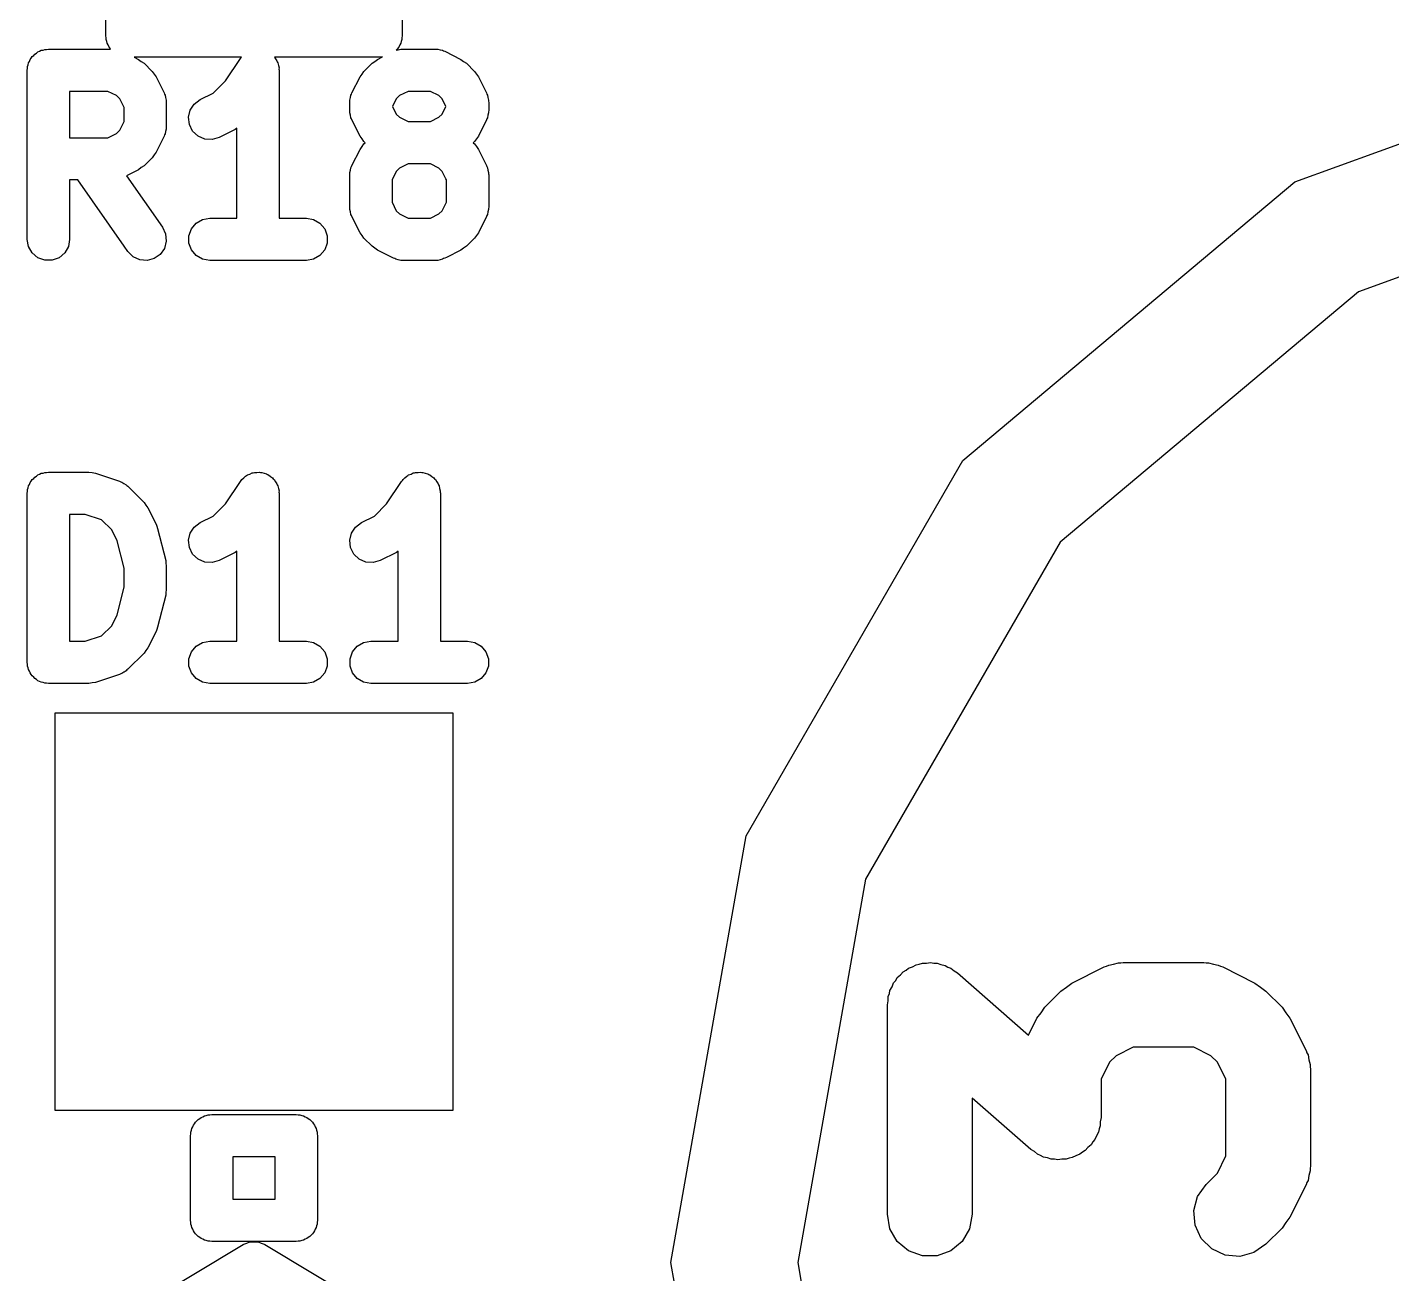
# Model space of a CAD drawing. Extents: x 25.3 to 49.5, y -85.5 to -24.8.
# Drawn here: x 39.877 to 43.972, y -43.721 to -39.979 of the extents above; entities that cross this region are included whole.
import ezdxf

# ---------------------------------------------------------------- set-up
doc = ezdxf.new("R2010")
doc.units = 0
doc.header["$MEASUREMENT"] = 0
doc.layers.add('BLACK', color=7, linetype='CONTINUOUS')

msp = doc.modelspace()

# ---------------------------------------------------------------- linework, layer by layer
at = {"layer": 'Black'}
for p, q in [((40.1129, -40.005), (40.1129, -39.37)), ((41.0019, -39.37), (41.0019, -40.005)), ((40.1139, -40.0105), (40.1129, -40.005)), ((41.0019, -40.005), (41.0009, -40.0105)), ((43.6816, -40.4434), (44.9043, -39.9984)), ((39.914, -40.0509), (39.9188, -40.0481)), ((39.9188, -40.0481), (39.9243, -40.0472)), ((39.9243, -40.0472), (39.9295, -40.0453)), ((39.9295, -40.0453), (39.9351, -40.0453)), ((39.9351, -40.0453), (39.9405, -40.0443)), ((39.9405, -40.0443), (40.1269, -40.0443)), ((40.1139, -40.016), (40.1139, -40.0105)), ((40.1158, -40.0212), (40.1139, -40.016)), ((40.1167, -40.0267), (40.1158, -40.0212)), ((40.1195, -40.0315), (40.1167, -40.0267)), ((40.1214, -40.0367), (40.1195, -40.0315)), ((40.125, -40.041), (40.1214, -40.0367)), ((40.1269, -40.0443), (40.125, -40.041)), ((40.987, -40.0458), (40.9846, -40.0479)), ((40.9846, -40.0479), (40.9905, -40.0468)), ((40.9898, -40.041), (40.987, -40.0458)), ((40.9934, -40.0367), (40.9898, -40.041)), ((40.9905, -40.0468), (40.9977, -40.0447)), ((40.9953, -40.0315), (40.9934, -40.0367)), ((40.9981, -40.0267), (40.9953, -40.0315)), ((40.9977, -40.0447), (41.0013, -40.0449)), ((40.999, -40.0212), (40.9981, -40.0267)), ((41.0009, -40.016), (40.999, -40.0212)), ((41.0009, -40.0105), (41.0009, -40.016)), ((41.0013, -40.0449), (41.0049, -40.0443)), ((41.0049, -40.0443), (41.1017, -40.0443)), ((41.1017, -40.0443), (41.1053, -40.0449)), ((41.1053, -40.0449), (41.1089, -40.0447)), ((41.1089, -40.0447), (41.1161, -40.0468)), ((41.1161, -40.0468), (41.1234, -40.0481)), ((41.1234, -40.0481), (41.1266, -40.05)), ((41.1266, -40.05), (41.1301, -40.051)), ((39.8799, -40.0916), (39.8809, -40.0861)), ((39.8809, -40.0861), (39.8836, -40.0813)), ((39.8836, -40.0813), (39.8855, -40.0761)), ((39.8855, -40.0761), (39.8891, -40.0718)), ((39.8891, -40.0718), (39.8919, -40.067)), ((39.8919, -40.067), (39.8962, -40.0634)), ((39.8962, -40.0634), (39.8997, -40.0592)), ((39.8997, -40.0592), (39.9045, -40.0564)), ((39.9045, -40.0564), (39.9088, -40.0528)), ((39.9088, -40.0528), (39.914, -40.0509)), ((40.52, -40.0685), (40.1974, -40.0685)), ((40.1974, -40.0685), (40.2108, -40.0752)), ((40.2108, -40.0752), (40.219, -40.0813)), ((40.219, -40.0813), (40.2273, -40.0871)), ((40.2273, -40.0871), (40.2515, -40.1113)), ((40.4718, -40.1399), (40.5167, -40.0726)), ((40.5167, -40.0726), (40.5191, -40.07)), ((40.5191, -40.07), (40.52, -40.0685)), ((40.9384, -40.0685), (40.619, -40.0685)), ((40.619, -40.0685), (40.6219, -40.0736)), ((40.6219, -40.0736), (40.6264, -40.0797)), ((40.6264, -40.0797), (40.6274, -40.083)), ((40.6274, -40.083), (40.6292, -40.0861)), ((40.6292, -40.0861), (40.6305, -40.0935)), ((40.8875, -40.1113), (40.9116, -40.0871)), ((40.9116, -40.0871), (40.92, -40.0813)), ((40.92, -40.0813), (40.9281, -40.0752)), ((40.9281, -40.0752), (40.9433, -40.0676)), ((40.9433, -40.0676), (40.9384, -40.0685)), ((41.1301, -40.051), (41.1785, -40.0752)), ((41.1785, -40.0752), (41.1866, -40.0813)), ((41.1866, -40.0813), (41.195, -40.0871)), ((41.195, -40.0871), (41.2192, -40.1113)), ((39.877, -40.1078), (39.878, -40.1023)), ((39.877, -40.6158), (39.877, -40.1078)), ((39.878, -40.0968), (39.8799, -40.0916)), ((39.878, -40.1023), (39.878, -40.0968)), ((40.2515, -40.1113), (40.2574, -40.1196)), ((40.2574, -40.1196), (40.2634, -40.1278)), ((40.2634, -40.1278), (40.2876, -40.1762)), ((40.6305, -40.0935), (40.6326, -40.1008)), ((40.6326, -40.1008), (40.6324, -40.1043)), ((40.6324, -40.1043), (40.633, -40.1078)), ((40.633, -40.1078), (40.633, -40.5523)), ((40.8514, -40.1762), (40.8756, -40.1278)), ((40.8756, -40.1278), (40.8816, -40.1196)), ((40.8816, -40.1196), (40.8875, -40.1113)), ((41.2192, -40.1113), (41.225, -40.1196)), ((41.225, -40.1196), (41.2311, -40.1278)), ((41.2311, -40.1278), (41.2552, -40.1762)), ((40.004, -40.1713), (40.004, -40.3104)), ((40.1191, -40.1713), (40.004, -40.1713)), ((40.1448, -40.1842), (40.1191, -40.1713)), ((40.4351, -40.1766), (40.4718, -40.1399)), ((41.0199, -40.1713), (40.9942, -40.1842)), ((41.0867, -40.1713), (41.0199, -40.1713)), ((41.1125, -40.1842), (41.0867, -40.1713)), ((40.1544, -40.1938), (40.1448, -40.1842)), ((40.1673, -40.2196), (40.1544, -40.1938)), ((40.2876, -40.1762), (40.2887, -40.1797)), ((40.2887, -40.1797), (40.2905, -40.1829)), ((40.2905, -40.1829), (40.2918, -40.1902)), ((40.2918, -40.1902), (40.2939, -40.1973)), ((40.2939, -40.1973), (40.2937, -40.201)), ((40.2937, -40.201), (40.2943, -40.2046)), ((40.2943, -40.2046), (40.2943, -40.2771)), ((40.3661, -40.2277), (40.3782, -40.2093)), ((40.3782, -40.2093), (40.396, -40.1962)), ((40.396, -40.1962), (40.4351, -40.1766)), ((40.8447, -40.2046), (40.8453, -40.201)), ((40.8447, -40.2288), (40.8447, -40.2046)), ((40.8451, -40.1973), (40.8472, -40.1902)), ((40.8453, -40.201), (40.8451, -40.1973)), ((40.8472, -40.1902), (40.8485, -40.1829)), ((40.8485, -40.1829), (40.8503, -40.1797)), ((40.8503, -40.1797), (40.8514, -40.1762)), ((40.9845, -40.1938), (40.9731, -40.2167)), ((40.9942, -40.1842), (40.9845, -40.1938)), ((41.1221, -40.1938), (41.1125, -40.1842)), ((41.1335, -40.2167), (41.1221, -40.1938)), ((41.2552, -40.1762), (41.2563, -40.1797)), ((41.2563, -40.1797), (41.2581, -40.1829)), ((41.2581, -40.1829), (41.2594, -40.1902)), ((41.2594, -40.1902), (41.2615, -40.1973)), ((41.2615, -40.1973), (41.2613, -40.201)), ((41.2613, -40.201), (41.2619, -40.2046)), ((41.2619, -40.2046), (41.2619, -40.2288)), ((40.1673, -40.2622), (40.1673, -40.2196)), ((40.361, -40.2491), (40.3661, -40.2277)), ((40.3635, -40.2711), (40.361, -40.2491)), ((40.8453, -40.2324), (40.8447, -40.2288)), ((40.8451, -40.236), (40.8453, -40.2324)), ((40.8472, -40.2432), (40.8451, -40.236)), ((40.8485, -40.2505), (40.8472, -40.2432)), ((40.8503, -40.2536), (40.8485, -40.2505)), ((40.8514, -40.2572), (40.8503, -40.2536)), ((40.9731, -40.2167), (40.9845, -40.2395)), ((40.9845, -40.2395), (40.9942, -40.2491)), ((40.9942, -40.2491), (41.0199, -40.262)), ((41.0867, -40.262), (41.1125, -40.2491)), ((41.1125, -40.2491), (41.1221, -40.2395)), ((41.1221, -40.2395), (41.1335, -40.2167)), ((41.2563, -40.2536), (41.2552, -40.2572)), ((41.2581, -40.2505), (41.2563, -40.2536)), ((41.2594, -40.2432), (41.2581, -40.2505)), ((41.2615, -40.236), (41.2594, -40.2432)), ((41.2619, -40.2288), (41.2613, -40.2324)), ((41.2613, -40.2324), (41.2615, -40.236)), ((40.1448, -40.2975), (40.1544, -40.2879)), ((40.1544, -40.2879), (40.1673, -40.2622)), ((40.2918, -40.2915), (40.2905, -40.2989)), ((40.2939, -40.2844), (40.2918, -40.2915)), ((40.2943, -40.2771), (40.2937, -40.2807)), ((40.2937, -40.2807), (40.2939, -40.2844)), ((40.3733, -40.2908), (40.3635, -40.2711)), ((40.3894, -40.3059), (40.3733, -40.2908)), ((40.5011, -40.2856), (40.4527, -40.3097)), ((40.506, -40.2819), (40.5011, -40.2856)), ((40.506, -40.5523), (40.506, -40.2819)), ((40.8756, -40.3055), (40.8514, -40.2572)), ((41.0199, -40.262), (41.0867, -40.262)), ((41.2552, -40.2572), (41.2311, -40.3055)), ((40.004, -40.3104), (40.1191, -40.3104)), ((40.1191, -40.3104), (40.1448, -40.2975)), ((40.2876, -40.3055), (40.2634, -40.3539)), ((40.2887, -40.302), (40.2876, -40.3055)), ((40.2905, -40.2989), (40.2887, -40.302)), ((40.4096, -40.3147), (40.3894, -40.3059)), ((40.4316, -40.316), (40.4096, -40.3147)), ((40.4527, -40.3097), (40.4316, -40.316)), ((40.8816, -40.3137), (40.8756, -40.3055)), ((40.8875, -40.322), (40.8816, -40.3137)), ((40.8816, -40.3373), (40.8875, -40.329)), ((40.8909, -40.3255), (40.8875, -40.322)), ((40.8875, -40.329), (40.8909, -40.3255)), ((41.2192, -40.322), (41.2157, -40.3255)), ((41.2157, -40.3255), (41.2192, -40.329)), ((41.225, -40.3137), (41.2192, -40.322)), ((41.2192, -40.329), (41.225, -40.3373)), ((41.2311, -40.3055), (41.225, -40.3137)), ((40.2515, -40.3704), (40.2273, -40.3946)), ((40.2574, -40.3621), (40.2515, -40.3704)), ((40.2634, -40.3539), (40.2574, -40.3621)), ((40.8514, -40.3939), (40.8756, -40.3455)), ((40.8756, -40.3455), (40.8816, -40.3373)), ((41.225, -40.3373), (41.2311, -40.3455)), ((41.2311, -40.3455), (41.2552, -40.3939)), ((44.9705, -40.3736), (43.8721, -40.7734)), ((40.2108, -40.4065), (40.1745, -40.4247)), ((40.219, -40.4004), (40.2108, -40.4065)), ((40.2273, -40.3946), (40.219, -40.4004)), ((40.8451, -40.415), (40.8472, -40.4079)), ((40.8453, -40.4187), (40.8451, -40.415)), ((40.8472, -40.4079), (40.8485, -40.4006)), ((40.8485, -40.4006), (40.8503, -40.3974)), ((40.8503, -40.3974), (40.8514, -40.3939)), ((40.9845, -40.4115), (40.9717, -40.4373)), ((40.9942, -40.4019), (40.9845, -40.4115)), ((41.0199, -40.389), (40.9942, -40.4019)), ((41.0867, -40.389), (41.0199, -40.389)), ((41.1125, -40.4019), (41.0867, -40.389)), ((41.1221, -40.4115), (41.1125, -40.4019)), ((41.1335, -40.4344), (41.1221, -40.4115)), ((41.2552, -40.3939), (41.2563, -40.3974)), ((41.2563, -40.3974), (41.2581, -40.4006)), ((41.2581, -40.4006), (41.2594, -40.4079)), ((41.2594, -40.4079), (41.2615, -40.415)), ((41.2615, -40.415), (41.2613, -40.4187)), ((40.0284, -40.4374), (40.004, -40.4374)), ((40.004, -40.4374), (40.004, -40.6158)), ((40.1673, -40.6358), (40.0284, -40.4374)), ((40.1745, -40.4247), (40.2828, -40.5794)), ((40.8447, -40.4223), (40.8453, -40.4187)), ((40.8447, -40.519), (40.8447, -40.4223)), ((40.9717, -40.4373), (40.9717, -40.5041)), ((41.1349, -40.4373), (41.1335, -40.4344)), ((41.1349, -40.5041), (41.1349, -40.4373)), ((41.2613, -40.4187), (41.2619, -40.4223)), ((41.2619, -40.4223), (41.2619, -40.519)), ((42.6849, -41.2798), (43.6816, -40.4434)), ((40.8453, -40.5227), (40.8447, -40.519)), ((40.8451, -40.5263), (40.8453, -40.5227)), ((40.8472, -40.5334), (40.8451, -40.5263)), ((40.8485, -40.5408), (40.8472, -40.5334)), ((40.8503, -40.5439), (40.8485, -40.5408)), ((40.9717, -40.5041), (40.9845, -40.5298)), ((40.9845, -40.5298), (40.9942, -40.5394)), ((40.9942, -40.5394), (41.0199, -40.5523)), ((41.0867, -40.5523), (41.1125, -40.5394)), ((41.1125, -40.5394), (41.1221, -40.5298)), ((41.1221, -40.5298), (41.1349, -40.5041)), ((41.2581, -40.5408), (41.2563, -40.5439)), ((41.2594, -40.5334), (41.2581, -40.5408)), ((41.2615, -40.5263), (41.2594, -40.5334)), ((41.2619, -40.519), (41.2613, -40.5227)), ((41.2613, -40.5227), (41.2615, -40.5263)), ((40.2828, -40.5794), (40.2922, -40.5994)), ((40.3694, -40.5841), (40.3835, -40.5672)), ((40.3835, -40.5672), (40.4026, -40.5561)), ((40.4026, -40.5561), (40.4244, -40.5523)), ((40.4244, -40.5523), (40.506, -40.5523)), ((40.633, -40.5523), (40.7146, -40.5523)), ((40.7146, -40.5523), (40.7364, -40.5561)), ((40.7364, -40.5561), (40.7555, -40.5672)), ((40.7555, -40.5672), (40.7696, -40.5841)), ((40.8514, -40.5474), (40.8503, -40.5439)), ((40.8756, -40.5958), (40.8514, -40.5474)), ((41.0199, -40.5523), (41.0867, -40.5523)), ((41.2552, -40.5474), (41.2311, -40.5958)), ((41.2563, -40.5439), (41.2552, -40.5474)), ((39.8809, -40.6375), (39.877, -40.6158)), ((40.004, -40.6158), (40.0002, -40.6375)), ((40.2941, -40.6214), (40.2884, -40.6427)), ((40.2922, -40.5994), (40.2941, -40.6214)), ((40.3618, -40.6048), (40.3694, -40.5841)), ((40.3618, -40.6268), (40.3618, -40.6048)), ((40.7696, -40.5841), (40.7772, -40.6048)), ((40.7772, -40.6048), (40.7772, -40.6268)), ((40.8816, -40.604), (40.8756, -40.5958)), ((40.8875, -40.6123), (40.8816, -40.604)), ((40.9116, -40.6365), (40.8875, -40.6123)), ((41.2192, -40.6123), (41.195, -40.6365)), ((41.225, -40.604), (41.2192, -40.6123)), ((41.2311, -40.5958), (41.225, -40.604)), ((39.8919, -40.6566), (39.8809, -40.6375)), ((39.9088, -40.6708), (39.8919, -40.6566)), ((39.9892, -40.6566), (39.9723, -40.6708)), ((40.0002, -40.6375), (39.9892, -40.6566)), ((40.1788, -40.6522), (40.1673, -40.6358)), ((40.1944, -40.6678), (40.1788, -40.6522)), ((40.2757, -40.6607), (40.2577, -40.6734)), ((40.2884, -40.6427), (40.2757, -40.6607)), ((40.3694, -40.6476), (40.3618, -40.6268)), ((40.3835, -40.6645), (40.3694, -40.6476)), ((40.7696, -40.6476), (40.7555, -40.6645)), ((40.7772, -40.6268), (40.7696, -40.6476)), ((40.92, -40.6424), (40.9116, -40.6365)), ((40.9281, -40.6484), (40.92, -40.6424)), ((40.9765, -40.6726), (40.9281, -40.6484)), ((41.1785, -40.6484), (41.1349, -40.6702)), ((41.1866, -40.6423), (41.1785, -40.6484)), ((41.195, -40.6365), (41.1866, -40.6423)), ((39.9295, -40.6783), (39.9088, -40.6708)), ((39.9516, -40.6783), (39.9295, -40.6783)), ((39.9723, -40.6708), (39.9516, -40.6783)), ((40.2144, -40.6771), (40.1944, -40.6678)), ((40.2364, -40.6791), (40.2144, -40.6771)), ((40.2577, -40.6734), (40.2364, -40.6791)), ((40.4026, -40.6755), (40.3835, -40.6645)), ((40.4244, -40.6793), (40.4026, -40.6755)), ((40.7146, -40.6793), (40.4244, -40.6793)), ((40.7364, -40.6755), (40.7146, -40.6793)), ((40.7555, -40.6645), (40.7364, -40.6755)), ((40.98, -40.6736), (40.9765, -40.6726)), ((40.9832, -40.6755), (40.98, -40.6736)), ((40.9905, -40.6768), (40.9832, -40.6755)), ((40.9977, -40.6789), (40.9905, -40.6768)), ((41.0013, -40.6787), (40.9977, -40.6789)), ((41.0049, -40.6793), (41.0013, -40.6787)), ((41.1017, -40.6793), (41.0049, -40.6793)), ((41.1053, -40.6787), (41.1017, -40.6793)), ((41.1089, -40.6789), (41.1053, -40.6787)), ((41.1161, -40.6768), (41.1089, -40.6789)), ((41.1234, -40.6755), (41.1161, -40.6768)), ((41.1266, -40.6736), (41.1234, -40.6755)), ((41.1301, -40.6726), (41.1266, -40.6736)), ((41.1349, -40.6702), (41.1301, -40.6726)), ((43.8721, -40.7734), (42.9768, -41.5247)), ((39.914, -41.3209), (39.9188, -41.3181)), ((39.9188, -41.3181), (39.9243, -41.3172)), ((39.9243, -41.3172), (39.9295, -41.3153)), ((39.9295, -41.3153), (39.9351, -41.3153)), ((39.9351, -41.3153), (39.9405, -41.3143)), ((39.9405, -41.3143), (40.0615, -41.3143)), ((40.0615, -41.3143), (40.0715, -41.3161)), ((40.0715, -41.3161), (40.0816, -41.3176)), ((40.0816, -41.3176), (40.1541, -41.3418)), ((40.5449, -41.3202), (40.5517, -41.3169)), ((40.5517, -41.3169), (40.5552, -41.3165)), ((40.5552, -41.3165), (40.5585, -41.3153)), ((40.5585, -41.3153), (40.566, -41.3153)), ((40.566, -41.3153), (40.5736, -41.3144)), ((40.5736, -41.3144), (40.577, -41.3153)), ((40.577, -41.3153), (40.5805, -41.3153)), ((40.5805, -41.3153), (40.5876, -41.3179)), ((40.5876, -41.3179), (40.595, -41.3197)), ((41.0287, -41.3202), (41.0355, -41.3169)), ((41.0355, -41.3169), (41.039, -41.3165)), ((41.039, -41.3165), (41.0423, -41.3153)), ((41.0423, -41.3153), (41.0498, -41.3153)), ((41.0498, -41.3153), (41.0574, -41.3144)), ((41.0574, -41.3144), (41.0608, -41.3153)), ((41.0608, -41.3153), (41.0643, -41.3153)), ((41.0643, -41.3153), (41.0715, -41.3179)), ((41.0715, -41.3179), (41.0788, -41.3197)), ((42.0343, -42.4066), (42.6849, -41.2798)), ((39.8799, -41.3616), (39.8809, -41.3561)), ((39.8809, -41.3561), (39.8836, -41.3513)), ((39.8836, -41.3513), (39.8855, -41.3461)), ((39.8855, -41.3461), (39.8891, -41.3418)), ((39.8891, -41.3418), (39.8919, -41.337)), ((39.8919, -41.337), (39.8962, -41.3334)), ((39.8962, -41.3334), (39.8997, -41.3292)), ((39.8997, -41.3292), (39.9045, -41.3264)), ((39.9045, -41.3264), (39.9088, -41.3228)), ((39.9088, -41.3228), (39.914, -41.3209)), ((40.1541, -41.3418), (40.1574, -41.3435)), ((40.1574, -41.3435), (40.1609, -41.3444)), ((40.1609, -41.3444), (40.167, -41.3487)), ((40.167, -41.3487), (40.1735, -41.3523)), ((40.1735, -41.3523), (40.176, -41.355)), ((40.176, -41.355), (40.179, -41.3571)), ((40.179, -41.3571), (40.2273, -41.4055)), ((40.4718, -41.4099), (40.5167, -41.3426)), ((40.5167, -41.3426), (40.5191, -41.34)), ((40.5191, -41.34), (40.5209, -41.337)), ((40.5209, -41.337), (40.5267, -41.3321)), ((40.5267, -41.3321), (40.5319, -41.3266)), ((40.5319, -41.3266), (40.535, -41.3251)), ((40.535, -41.3251), (40.5377, -41.3228)), ((40.5377, -41.3228), (40.5449, -41.3202)), ((40.595, -41.3197), (40.5979, -41.3216)), ((40.5979, -41.3216), (40.6012, -41.3228)), ((40.6012, -41.3228), (40.6071, -41.3277)), ((40.6071, -41.3277), (40.6134, -41.3319)), ((40.6134, -41.3319), (40.6154, -41.3347)), ((40.6154, -41.3347), (40.6181, -41.337)), ((40.6181, -41.337), (40.6219, -41.3436)), ((40.6219, -41.3436), (40.6264, -41.3497)), ((40.6264, -41.3497), (40.6274, -41.353)), ((40.6274, -41.353), (40.6292, -41.3561)), ((40.6292, -41.3561), (40.6305, -41.3635)), ((40.9556, -41.4099), (41.0005, -41.3426)), ((41.0005, -41.3426), (41.0029, -41.34)), ((41.0029, -41.34), (41.0047, -41.337)), ((41.0047, -41.337), (41.0105, -41.3321)), ((41.0105, -41.3321), (41.0157, -41.3266)), ((41.0157, -41.3266), (41.0189, -41.3251)), ((41.0189, -41.3251), (41.0216, -41.3228)), ((41.0216, -41.3228), (41.0287, -41.3202)), ((41.0788, -41.3197), (41.0817, -41.3216)), ((41.0817, -41.3216), (41.0851, -41.3228)), ((41.0851, -41.3228), (41.0909, -41.3277)), ((41.0909, -41.3277), (41.0972, -41.3319)), ((41.0972, -41.3319), (41.0993, -41.3347)), ((41.0993, -41.3347), (41.1019, -41.337)), ((41.1019, -41.337), (41.1057, -41.3436)), ((41.1057, -41.3436), (41.1102, -41.3497)), ((41.1102, -41.3497), (41.1112, -41.353)), ((41.1112, -41.353), (41.113, -41.3561)), ((41.113, -41.3561), (41.1143, -41.3635)), ((39.877, -41.3778), (39.878, -41.3723)), ((39.877, -41.8858), (39.877, -41.3778)), ((39.878, -41.3668), (39.8799, -41.3616)), ((39.878, -41.3723), (39.878, -41.3668)), ((40.6305, -41.3635), (40.6326, -41.3708)), ((40.6326, -41.3708), (40.6324, -41.3743)), ((40.6324, -41.3743), (40.633, -41.3778)), ((40.633, -41.3778), (40.633, -41.8223)), ((41.1143, -41.3635), (41.1164, -41.3708)), ((41.1164, -41.3708), (41.1162, -41.3743)), ((41.1162, -41.3743), (41.1168, -41.3778)), ((41.1168, -41.3778), (41.1168, -41.8223)), ((40.0512, -41.4413), (40.004, -41.4413)), ((40.004, -41.4413), (40.004, -41.8223)), ((40.0998, -41.4575), (40.0512, -41.4413)), ((40.2273, -41.4055), (40.2332, -41.4138)), ((40.2332, -41.4138), (40.2392, -41.422)), ((40.2392, -41.422), (40.2634, -41.4704)), ((40.4351, -41.4466), (40.4718, -41.4099)), ((40.9189, -41.4466), (40.9556, -41.4099)), ((40.1303, -41.488), (40.0998, -41.4575)), ((40.2634, -41.4704), (40.2654, -41.477)), ((40.2654, -41.477), (40.2682, -41.4834)), ((40.3661, -41.4977), (40.3782, -41.4793)), ((40.3782, -41.4793), (40.396, -41.4662)), ((40.396, -41.4662), (40.4351, -41.4466)), ((40.8499, -41.4977), (40.8621, -41.4793)), ((40.8621, -41.4793), (40.8798, -41.4662)), ((40.8798, -41.4662), (40.9189, -41.4466)), ((40.1467, -41.5209), (40.1303, -41.488)), ((40.1673, -41.6033), (40.1467, -41.5209)), ((40.2682, -41.4834), (40.2924, -41.5801)), ((40.361, -41.5191), (40.3661, -41.4977)), ((40.3635, -41.5411), (40.361, -41.5191)), ((40.8448, -41.5191), (40.8499, -41.4977)), ((40.8473, -41.5411), (40.8448, -41.5191)), ((40.3733, -41.5608), (40.3635, -41.5411)), ((40.3894, -41.5759), (40.3733, -41.5608)), ((40.5011, -41.5556), (40.4527, -41.5797)), ((40.506, -41.5519), (40.5011, -41.5556)), ((40.506, -41.8223), (40.506, -41.5519)), ((40.8572, -41.5608), (40.8473, -41.5411)), ((40.8732, -41.5759), (40.8572, -41.5608)), ((40.9849, -41.5556), (40.9366, -41.5797)), ((40.9898, -41.5519), (40.9849, -41.5556)), ((40.9898, -41.8223), (40.9898, -41.5519)), ((42.9768, -41.5247), (42.3924, -42.5369)), ((40.1673, -41.6603), (40.1673, -41.6033)), ((40.2924, -41.5801), (40.293, -41.5879)), ((40.293, -41.5879), (40.2943, -41.5955)), ((40.2943, -41.5955), (40.2943, -41.6681)), ((40.4096, -41.5847), (40.3894, -41.5759)), ((40.4316, -41.586), (40.4096, -41.5847)), ((40.4527, -41.5797), (40.4316, -41.586)), ((40.8934, -41.5847), (40.8732, -41.5759)), ((40.9154, -41.586), (40.8934, -41.5847)), ((40.9366, -41.5797), (40.9154, -41.586)), ((40.1467, -41.7427), (40.1673, -41.6603)), ((40.2924, -41.6835), (40.2682, -41.7803)), ((40.293, -41.6757), (40.2924, -41.6835)), ((40.2943, -41.6681), (40.293, -41.6757)), ((40.1303, -41.7756), (40.1467, -41.7427)), ((40.0512, -41.8223), (40.0998, -41.8061)), ((40.0998, -41.8061), (40.1303, -41.7756)), ((40.2634, -41.7933), (40.2392, -41.8416)), ((40.2654, -41.7866), (40.2634, -41.7933)), ((40.2682, -41.7803), (40.2654, -41.7866)), ((40.004, -41.8223), (40.0512, -41.8223)), ((40.2332, -41.8498), (40.2273, -41.8581)), ((40.2392, -41.8416), (40.2332, -41.8498)), ((40.3694, -41.8541), (40.3835, -41.8372)), ((40.3835, -41.8372), (40.4026, -41.8261)), ((40.4026, -41.8261), (40.4244, -41.8223)), ((40.4244, -41.8223), (40.506, -41.8223)), ((40.633, -41.8223), (40.7146, -41.8223)), ((40.7146, -41.8223), (40.7364, -41.8261)), ((40.7364, -41.8261), (40.7555, -41.8372)), ((40.7555, -41.8372), (40.7696, -41.8541)), ((40.8532, -41.8541), (40.8673, -41.8372)), ((40.8673, -41.8372), (40.8864, -41.8261)), ((40.8864, -41.8261), (40.9082, -41.8223)), ((40.9082, -41.8223), (40.9898, -41.8223)), ((41.1168, -41.8223), (41.1984, -41.8223)), ((41.1984, -41.8223), (41.2202, -41.8261)), ((41.2202, -41.8261), (41.2393, -41.8372)), ((41.2393, -41.8372), (41.2534, -41.8541)), ((39.878, -41.8913), (39.877, -41.8858)), ((39.878, -41.8968), (39.878, -41.8913)), ((40.2273, -41.8581), (40.179, -41.9065)), ((40.3618, -41.8748), (40.3694, -41.8541)), ((40.3618, -41.8968), (40.3618, -41.8748)), ((40.7696, -41.8541), (40.7772, -41.8748)), ((40.7772, -41.8748), (40.7772, -41.8968)), ((40.8456, -41.8748), (40.8532, -41.8541)), ((40.8456, -41.8968), (40.8456, -41.8748)), ((41.2534, -41.8541), (41.261, -41.8748)), ((41.261, -41.8748), (41.261, -41.8968)), ((39.8799, -41.9021), (39.878, -41.8968)), ((39.8809, -41.9075), (39.8799, -41.9021)), ((39.8836, -41.9123), (39.8809, -41.9075)), ((39.8855, -41.9176), (39.8836, -41.9123)), ((39.8891, -41.9218), (39.8855, -41.9176)), ((39.8919, -41.9266), (39.8891, -41.9218)), ((39.8962, -41.9302), (39.8919, -41.9266)), ((39.8997, -41.9345), (39.8962, -41.9302)), ((40.1541, -41.9219), (40.0816, -41.9461)), ((40.1574, -41.9201), (40.1541, -41.9219)), ((40.1609, -41.9192), (40.1574, -41.9201)), ((40.167, -41.9149), (40.1609, -41.9192)), ((40.1673, -41.9147), (40.167, -41.9149)), ((40.1735, -41.9114), (40.1673, -41.9147)), ((40.176, -41.9086), (40.1735, -41.9114)), ((40.179, -41.9065), (40.176, -41.9086)), ((40.3694, -41.9176), (40.3618, -41.8968)), ((40.3835, -41.9345), (40.3694, -41.9176)), ((40.7696, -41.9176), (40.7555, -41.9345)), ((40.7772, -41.8968), (40.7696, -41.9176)), ((40.8532, -41.9176), (40.8456, -41.8968)), ((40.8673, -41.9345), (40.8532, -41.9176)), ((41.2534, -41.9176), (41.2393, -41.9345)), ((41.261, -41.8968), (41.2534, -41.9176)), ((39.9045, -41.9372), (39.8997, -41.9345)), ((39.9088, -41.9408), (39.9045, -41.9372)), ((39.914, -41.9427), (39.9088, -41.9408)), ((39.9188, -41.9455), (39.914, -41.9427)), ((39.9243, -41.9464), (39.9188, -41.9455)), ((39.9295, -41.9483), (39.9243, -41.9464)), ((39.9351, -41.9483), (39.9295, -41.9483)), ((39.9405, -41.9493), (39.9351, -41.9483)), ((40.0615, -41.9493), (39.9405, -41.9493)), ((40.0715, -41.9475), (40.0615, -41.9493)), ((40.0816, -41.9461), (40.0715, -41.9475)), ((40.4026, -41.9455), (40.3835, -41.9345)), ((40.4244, -41.9493), (40.4026, -41.9455)), ((40.7146, -41.9493), (40.4244, -41.9493)), ((40.7364, -41.9455), (40.7146, -41.9493)), ((40.7555, -41.9345), (40.7364, -41.9455)), ((40.8864, -41.9455), (40.8673, -41.9345)), ((40.9082, -41.9493), (40.8864, -41.9455)), ((41.1984, -41.9493), (40.9082, -41.9493)), ((41.2202, -41.9455), (41.1984, -41.9493)), ((41.2393, -41.9345), (41.2202, -41.9455)), ((39.9605, -43.2308), (39.9605, -42.037)), ((39.9605, -42.037), (41.1543, -42.037)), ((41.1543, -42.037), (41.1543, -43.2308)), ((41.8084, -43.688), (42.0343, -42.4066)), ((42.3924, -42.5369), (42.1894, -43.688)), ((42.5337, -42.7997), (42.5446, -42.7937)), ((42.5446, -42.7937), (42.5542, -42.7922)), ((42.5542, -42.7922), (42.5635, -42.7888)), ((42.5635, -42.7888), (42.5759, -42.7888)), ((42.5759, -42.7888), (42.5881, -42.7869)), ((42.5881, -42.7869), (42.5978, -42.7888)), ((42.5978, -42.7888), (42.6076, -42.7888)), ((42.6076, -42.7888), (42.6192, -42.7931)), ((42.6192, -42.7931), (42.6314, -42.7955)), ((43.1227, -42.7946), (43.1373, -42.792)), ((43.1373, -42.792), (43.1516, -42.7877)), ((43.1516, -42.7877), (43.1589, -42.7882)), ((43.1589, -42.7882), (43.1661, -42.7869)), ((43.1661, -42.7869), (43.408, -42.7869)), ((43.408, -42.7869), (43.4152, -42.7882)), ((43.4152, -42.7882), (43.4225, -42.7877)), ((43.4225, -42.7877), (43.4368, -42.792)), ((43.4368, -42.792), (43.4514, -42.7946)), ((42.4833, -42.8408), (42.4882, -42.8323)), ((42.4882, -42.8323), (42.4977, -42.8243)), ((42.4977, -42.8243), (42.5059, -42.8149)), ((42.5059, -42.8149), (42.5145, -42.8102)), ((42.5145, -42.8102), (42.522, -42.8039)), ((42.522, -42.8039), (42.5337, -42.7997)), ((42.6314, -42.7955), (42.6398, -42.8006)), ((42.6398, -42.8006), (42.649, -42.8039)), ((42.649, -42.8039), (42.6585, -42.8119)), ((42.6585, -42.8119), (42.6691, -42.8183)), ((42.6691, -42.8183), (42.882, -43.0046)), ((43.0125, -42.8487), (43.1093, -42.8003)), ((43.1093, -42.8003), (43.1163, -42.7982)), ((43.1163, -42.7982), (43.1227, -42.7946)), ((43.4514, -42.7946), (43.4578, -42.7982)), ((43.4578, -42.7982), (43.4648, -42.8003)), ((43.4648, -42.8003), (43.5616, -42.8487)), ((42.4645, -42.8801), (42.4662, -42.8705)), ((42.4662, -42.8705), (42.4724, -42.8597)), ((42.4724, -42.8597), (42.4769, -42.8481)), ((42.4769, -42.8481), (42.4833, -42.8408)), ((42.9311, -42.9209), (42.9795, -42.8725)), ((42.9795, -42.8725), (42.9962, -42.8608)), ((42.9962, -42.8608), (43.0125, -42.8487)), ((43.5616, -42.8487), (43.5779, -42.8608)), ((43.5779, -42.8608), (43.5946, -42.8725)), ((43.5946, -42.8725), (43.6429, -42.9209)), ((42.4585, -42.9139), (42.4607, -42.9017)), ((42.4585, -43.5429), (42.4585, -42.9139)), ((42.4607, -42.9017), (42.4609, -42.8893)), ((42.4609, -42.8893), (42.4645, -42.8801)), ((42.882, -43.0046), (42.9074, -42.9539)), ((42.9074, -42.9539), (42.9195, -42.9375)), ((42.9195, -42.9375), (42.9311, -42.9209)), ((43.6429, -42.9209), (43.6546, -42.9375)), ((43.6546, -42.9375), (43.6667, -42.9539)), ((43.6667, -42.9539), (43.7151, -43.0506)), ((43.1446, -43.0667), (43.1253, -43.0859)), ((43.1961, -43.0409), (43.1446, -43.0667)), ((43.378, -43.0409), (43.1961, -43.0409)), ((43.4295, -43.0667), (43.378, -43.0409)), ((43.4488, -43.0859), (43.4295, -43.0667)), ((43.7151, -43.0506), (43.7172, -43.0576)), ((43.7172, -43.0576), (43.7209, -43.064)), ((43.7209, -43.064), (43.7234, -43.0786)), ((43.7234, -43.0786), (43.7277, -43.0929)), ((43.1253, -43.0859), (43.0996, -43.1374)), ((43.4745, -43.1374), (43.4488, -43.0859)), ((43.7277, -43.0929), (43.7272, -43.1002)), ((43.7272, -43.1002), (43.7285, -43.1074)), ((43.7285, -43.1074), (43.7285, -43.3977)), ((43.0996, -43.1374), (43.0996, -43.2526)), ((43.4745, -43.3677), (43.4745, -43.1374)), ((42.8889, -43.3481), (42.7125, -43.1938)), ((42.7125, -43.1938), (42.7125, -43.5429)), ((41.1543, -43.2308), (39.9605, -43.2308)), ((40.4249, -43.2445), (40.4304, -43.2435)), ((40.4304, -43.2435), (40.6844, -43.2435)), ((40.6844, -43.2435), (40.6899, -43.2445)), ((40.3707, -43.2853), (40.3735, -43.2805)), ((40.3735, -43.2805), (40.3754, -43.2752)), ((40.3754, -43.2752), (40.379, -43.271)), ((40.379, -43.271), (40.3818, -43.2662)), ((40.3818, -43.2662), (40.386, -43.2626)), ((40.386, -43.2626), (40.3896, -43.2584)), ((40.3896, -43.2584), (40.3944, -43.2556)), ((40.3944, -43.2556), (40.3986, -43.252)), ((40.3986, -43.252), (40.4039, -43.2501)), ((40.4039, -43.2501), (40.4087, -43.2473)), ((40.4087, -43.2473), (40.4141, -43.2464)), ((40.4141, -43.2464), (40.4194, -43.2445)), ((40.4194, -43.2445), (40.4249, -43.2445)), ((40.6899, -43.2445), (40.6954, -43.2445)), ((40.6954, -43.2445), (40.7006, -43.2464)), ((40.7006, -43.2464), (40.7061, -43.2473)), ((40.7061, -43.2473), (40.7109, -43.2501)), ((40.7109, -43.2501), (40.7161, -43.252)), ((40.7161, -43.252), (40.7204, -43.2556)), ((40.7204, -43.2556), (40.7252, -43.2584)), ((40.7252, -43.2584), (40.7288, -43.2626)), ((40.7288, -43.2626), (40.733, -43.2662)), ((40.733, -43.2662), (40.7358, -43.271)), ((40.7358, -43.271), (40.7394, -43.2752)), ((40.7394, -43.2752), (40.7413, -43.2805)), ((40.7413, -43.2805), (40.7441, -43.2853)), ((43.0972, -43.2772), (43.0936, -43.2863)), ((43.0974, -43.2648), (43.0972, -43.2772)), ((43.0996, -43.2526), (43.0974, -43.2648)), ((40.3669, -43.307), (40.3679, -43.3015)), ((40.3669, -43.561), (40.3669, -43.307)), ((40.3679, -43.296), (40.3698, -43.2907)), ((40.3679, -43.3015), (40.3679, -43.296)), ((40.3698, -43.2907), (40.3707, -43.2853)), ((40.7441, -43.2853), (40.745, -43.2907)), ((40.745, -43.2907), (40.7469, -43.296)), ((40.7469, -43.296), (40.7469, -43.3015)), ((40.7469, -43.3015), (40.7479, -43.307)), ((40.7479, -43.307), (40.7479, -43.561)), ((43.0748, -43.3257), (43.0699, -43.3342)), ((43.0812, -43.3183), (43.0748, -43.3257)), ((43.0857, -43.3068), (43.0812, -43.3183)), ((43.0919, -43.296), (43.0857, -43.3068)), ((43.0936, -43.2863), (43.0919, -43.296)), ((42.8996, -43.3546), (42.8889, -43.3481)), ((42.9091, -43.3626), (42.8996, -43.3546)), ((42.9183, -43.3659), (42.9091, -43.3626)), ((42.9267, -43.371), (42.9183, -43.3659)), ((43.0244, -43.3668), (43.0135, -43.3728)), ((43.0361, -43.3626), (43.0244, -43.3668)), ((43.0436, -43.3563), (43.0361, -43.3626)), ((43.0522, -43.3515), (43.0436, -43.3563)), ((43.0603, -43.3422), (43.0522, -43.3515)), ((43.0699, -43.3342), (43.0603, -43.3422)), ((40.6209, -43.3705), (40.4939, -43.3705)), ((40.4939, -43.3705), (40.4939, -43.4975)), ((40.6209, -43.4975), (40.6209, -43.3705)), ((42.9388, -43.3734), (42.9267, -43.371)), ((42.9505, -43.3776), (42.9388, -43.3734)), ((42.9603, -43.3776), (42.9505, -43.3776)), ((42.9699, -43.3795), (42.9603, -43.3776)), ((42.9822, -43.3776), (42.9699, -43.3795)), ((42.9946, -43.3776), (42.9822, -43.3776)), ((43.0038, -43.3743), (42.9946, -43.3776)), ((43.0135, -43.3728), (43.0038, -43.3743)), ((43.4488, -43.4192), (43.4745, -43.3677)), ((43.7285, -43.3977), (43.7272, -43.4049)), ((43.7272, -43.4049), (43.7277, -43.4122)), ((43.415, -43.4531), (43.4488, -43.4192)), ((43.7172, -43.4475), (43.7151, -43.4545)), ((43.7209, -43.4412), (43.7172, -43.4475)), ((43.7234, -43.4265), (43.7209, -43.4412)), ((43.7277, -43.4122), (43.7234, -43.4265)), ((43.3782, -43.5318), (43.3897, -43.4892)), ((43.3897, -43.4892), (43.415, -43.4531)), ((43.7151, -43.4545), (43.6667, -43.5513)), ((40.4939, -43.4975), (40.6209, -43.4975)), ((40.3679, -43.5665), (40.3669, -43.561)), ((40.3679, -43.572), (40.3679, -43.5665)), ((40.7479, -43.561), (40.7469, -43.5665)), ((40.7469, -43.5665), (40.7469, -43.572)), ((42.4662, -43.5863), (42.4585, -43.5429)), ((42.7125, -43.5429), (42.7049, -43.5863)), ((43.3821, -43.5757), (43.3782, -43.5318)), ((43.6546, -43.5676), (43.6429, -43.5843)), ((43.6667, -43.5513), (43.6546, -43.5676)), ((40.3698, -43.5772), (40.3679, -43.572)), ((40.3707, -43.5827), (40.3698, -43.5772)), ((40.3735, -43.5875), (40.3707, -43.5827)), ((40.3754, -43.5927), (40.3735, -43.5875)), ((40.379, -43.597), (40.3754, -43.5927)), ((40.3818, -43.6018), (40.379, -43.597)), ((40.386, -43.6054), (40.3818, -43.6018)), ((40.3896, -43.6096), (40.386, -43.6054)), ((40.3944, -43.6124), (40.3896, -43.6096)), ((40.3986, -43.616), (40.3944, -43.6124)), ((40.7204, -43.6124), (40.7161, -43.616)), ((40.7252, -43.6096), (40.7204, -43.6124)), ((40.7288, -43.6054), (40.7252, -43.6096)), ((40.733, -43.6018), (40.7288, -43.6054)), ((40.7358, -43.597), (40.733, -43.6018)), ((40.7394, -43.5927), (40.7358, -43.597)), ((40.7413, -43.5875), (40.7394, -43.5927)), ((40.7441, -43.5827), (40.7413, -43.5875)), ((40.745, -43.5772), (40.7441, -43.5827)), ((40.7469, -43.572), (40.745, -43.5772)), ((42.4882, -43.6245), (42.4662, -43.5863)), ((42.7049, -43.5863), (42.6828, -43.6245)), ((43.4007, -43.6157), (43.3821, -43.5757)), ((43.6429, -43.5843), (43.5946, -43.6327)), ((39.8897, -44.0145), (40.5247, -43.6335)), ((40.4039, -43.6179), (40.3986, -43.616)), ((40.4087, -43.6207), (40.4039, -43.6179)), ((40.4141, -43.6216), (40.4087, -43.6207)), ((40.4194, -43.6235), (40.4141, -43.6216)), ((40.4249, -43.6235), (40.4194, -43.6235)), ((40.4304, -43.6245), (40.4249, -43.6235)), ((40.6844, -43.6245), (40.4304, -43.6245)), ((40.5247, -43.6335), (40.5257, -43.6332)), ((40.5257, -43.6332), (40.5266, -43.6325)), ((40.5266, -43.6325), (40.536, -43.6292)), ((40.536, -43.6292), (40.5453, -43.6257)), ((40.5453, -43.6257), (40.5464, -43.6256)), ((40.5464, -43.6256), (40.5474, -43.6253)), ((40.5474, -43.6253), (40.5574, -43.6255)), ((40.5574, -43.6255), (40.5674, -43.6253)), ((40.5674, -43.6253), (40.5684, -43.6256)), ((40.5684, -43.6256), (40.5695, -43.6257)), ((40.5695, -43.6257), (40.5788, -43.6292)), ((40.5788, -43.6292), (40.5882, -43.6325)), ((40.5882, -43.6325), (40.5891, -43.6332)), ((40.5891, -43.6332), (40.5901, -43.6335)), ((40.5901, -43.6335), (41.2251, -44.0145)), ((40.6899, -43.6235), (40.6844, -43.6245)), ((40.6954, -43.6235), (40.6899, -43.6235)), ((40.7006, -43.6216), (40.6954, -43.6235)), ((40.7061, -43.6207), (40.7006, -43.6216)), ((40.7109, -43.6179), (40.7061, -43.6207)), ((40.7161, -43.616), (40.7109, -43.6179)), ((42.522, -43.6528), (42.4882, -43.6245)), ((42.5635, -43.6679), (42.522, -43.6528)), ((42.649, -43.6528), (42.6076, -43.6679)), ((42.6828, -43.6245), (42.649, -43.6528)), ((43.4319, -43.6469), (43.4007, -43.6157)), ((43.4719, -43.6655), (43.4319, -43.6469)), ((43.5946, -43.6327), (43.5584, -43.658)), ((42.0343, -44.9694), (41.8084, -43.688)), ((42.1894, -43.688), (42.3924, -44.8391)), ((42.6076, -43.6679), (42.5635, -43.6679)), ((43.5158, -43.6694), (43.4719, -43.6655)), ((43.5584, -43.658), (43.5158, -43.6694))]:
    msp.add_line(p, q, dxfattribs=at)

doc.saveas('drawing.dxf')
